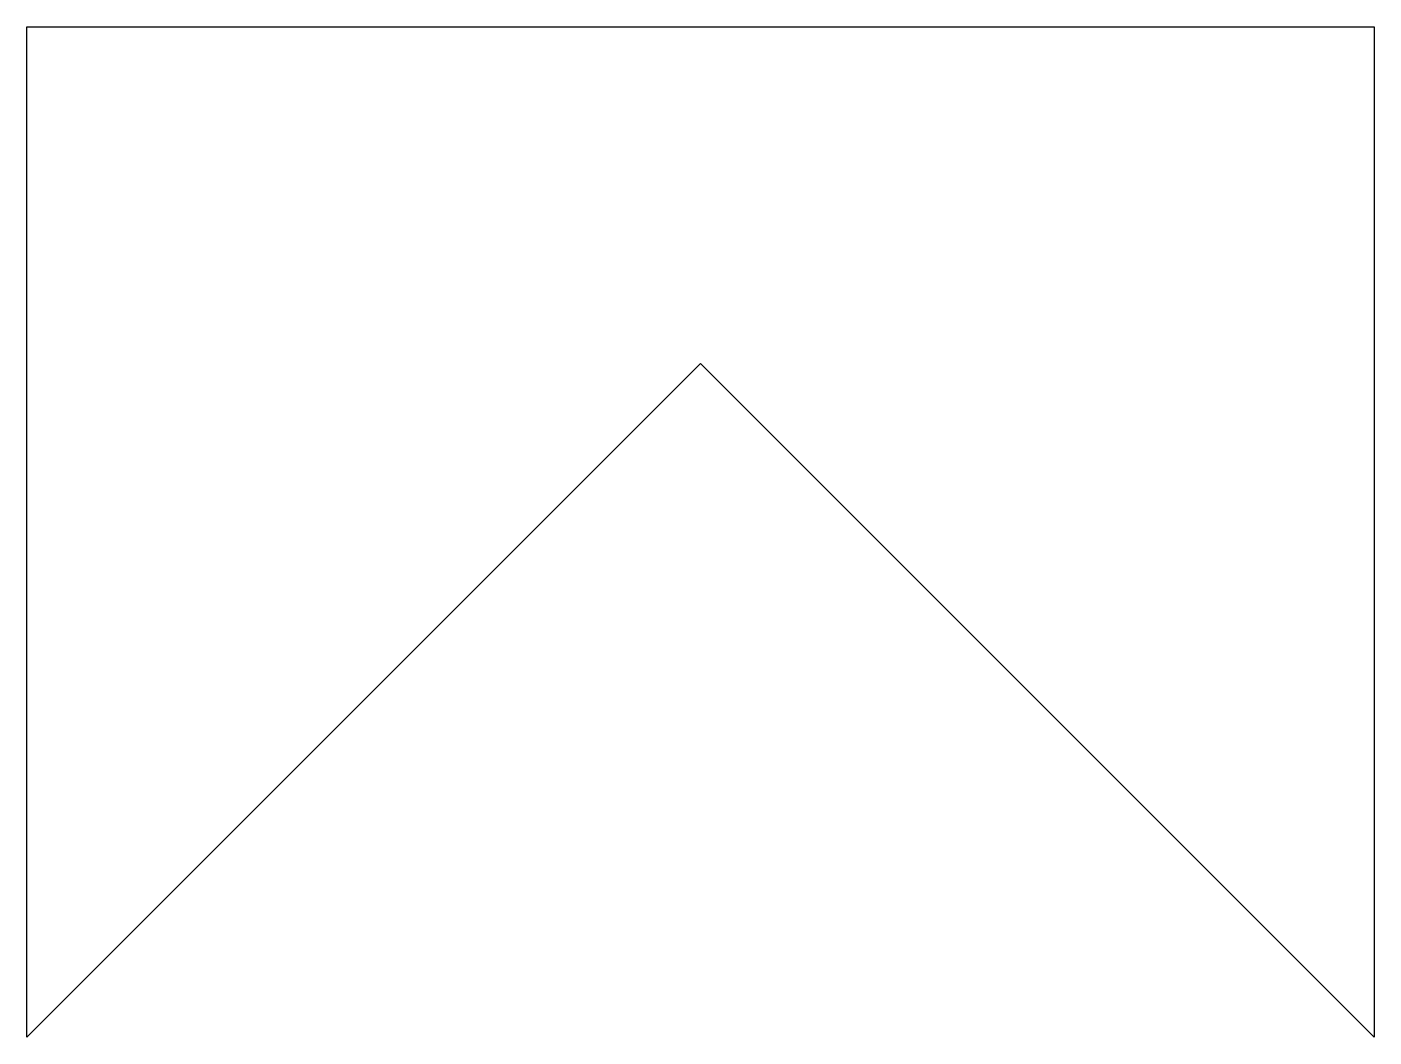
# Model space of a CAD drawing. Units: millimetres at full size, sheet at 1:100. Extents: x -9429 to 2816, y -6551 to 2633.
import ezdxf

# ---------------------------------------------------------------- set-up
doc = ezdxf.new("R2010")
doc.units = ezdxf.units.MM
doc.header["$LTSCALE"] = 100
doc.layers.add('0-0', color=7, linetype='Continuous')

msp = doc.modelspace()

# ---------------------------------------------------------------- linework, layer by layer
at = {"layer": '0-0'}
msp.add_lwpolyline([(-9428.6, 2632.7), (2816.3, 2632.7), (2816.3, -6551), (-3306.1, -428.6), (-9428.6, -6551)], close=True, dxfattribs=at)

doc.saveas('drawing.dxf')
